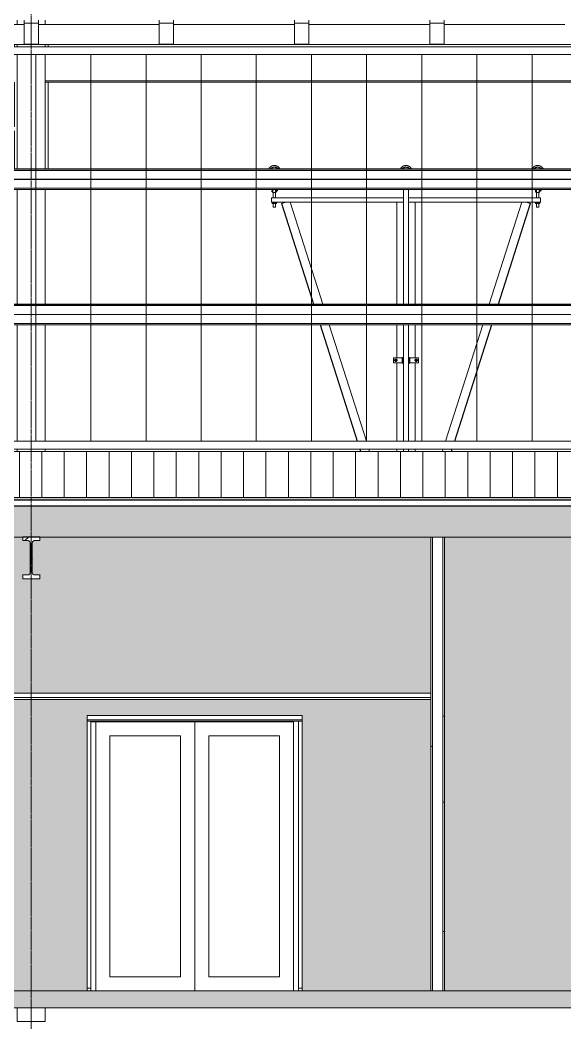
# Model space of a CAD drawing. Header units: inches. Extents: x -23565 to -43, y -324 to 853.
# Drawn here: x -2443.9 to -2249.5, y -11.5 to 346.4 of the extents above; entities that cross this region are included whole.
import ezdxf

# ---------------------------------------------------------------- set-up
doc = ezdxf.new("R2010")
doc.units = ezdxf.units.IN
doc.header["$MEASUREMENT"] = 0
doc.linetypes.add('Grid Line 1_2_', pattern=[0.875, 0.5, -0.125, 0.125, -0.125])
for name, color, linetype, lineweight in [('A-CLNG', 13, 'Continuous', 13), ('A-CLNG-PATT', 13, 'Continuous', 25), ('A-DOOR', 31, 'Continuous', 13), ('A-FLOR', 192, 'Continuous', 13), ('A-FLOR-LEVL', 51, 'Continuous', 9), ('A-FLOR-PATT', 8, 'Continuous', 25), ('A-GLAZ-CWMG', 51, 'Continuous', 13), ('A-ROOF', 132, 'Continuous', 13), ('A-ROOF-PATT', 132, 'Continuous', 13), ('A-WALL', 113, 'Continuous', 13), ('A-WALL-PATT', 111, 'Continuous', 25), ('I-WALL', 2, 'Continuous', 13), ('Q-SPCQ', 91, 'Continuous', 13), ('S-BEAM', 12, 'Continuous', 13), ('S-GRID', 1, 'Continuous', 9)]:
    doc.layers.add(name, color=color, linetype=linetype, lineweight=lineweight)
pattern_1 = [(0, (-5044.515, 67.247), (61.44, 15.36), [2.534, -43.546, 2.534, -43.546, -245.76]), (0, (-5044.515, 67.247), (61.44, 15.36), [-92.16, 2.534, -89.626, 2.534, -43.546, -107.52]), (0, (-5044.515, 67.247), (61.44, 15.36), [-230.4, 2.534, -28.186, 2.534, -74.266]), (120, (-5021.475, 74.927), (-44.02215, 45.5286), [2.534, -43.546, 2.534, -43.546, -245.76]), (120, (-5021.475, 74.927), (-44.02215, 45.5286), [-92.16, 2.534, -89.626, 2.534, -43.546, -107.52]), (120, (-5021.475, 74.927), (-44.02215, 45.5286), [-230.4, 2.534, -28.186, 2.534, -74.266]), (240, (-5013.795, 105.647), (-17.41785, -60.8886), [2.534, -43.546, 2.534, -43.546, -245.76]), (240, (-5013.795, 105.647), (-17.41785, -60.8886), [-92.16, 2.534, -89.626, 2.534, -43.546, -107.52]), (240, (-5013.795, 105.647), (-17.41785, -60.8886), [-230.4, 2.534, -28.186, 2.534, -74.266])]

# ---------------------------------------------------------------- blocks, each defined once
blk = doc.blocks.new('Struct_Xcel_Sports Complex_rvt-5-Building Section - East_West looking South _ Fieldhouse')
at = {"layer": 'A-FLOR-PATT', "lineweight": 9}
h = blk.add_hatch(dxfattribs=at)
h.set_pattern_fill('FP_75', color=256, style=0, pattern_type=2)
h.set_pattern_definition([(50, (-5044.515, 67.247), (55.0854, -4.81984), [5.76, -63.36]), (355, (-5044.515, 67.247), (-10.65569, 57.76853), [4.608, -50.688]), (100.451, (-5039.925, 66.846), (44.42947, 52.94866), [4.895, -53.848]), (46.184, (-5044.515, 82.61), (81.96444, -12.71212), [8.64, -95.04]), (96.636, (-5037.685, 81.55), (71.7815, 74.81238), [7.343, -80.772]), (351.184, (-5044.515, 82.61), (71.78195, 74.81243), [6.912, -76.032]), (21, (-5036.835, 78.767), (45.84207, -30.92146), [5.76, -63.36]), (326, (-5036.835, 78.767), (18.68706, 55.69148), [4.608, -50.688]), (71.451, (-5033.015, 76.19), (64.52891, 24.77011), [4.895, -53.848]), (37.5, (-5044.515, 67.247), (0.933895, 25.566816), [2.534, -47.539, 2.534, -48.922, -50.88]), (37.5, (-5044.515, 67.247), (0.933895, 25.566816), [-101.53, 2.534, -48.346]), (7.5, (-5044.515, 67.247), (20.20404, 30.291303), [2.534, -26.803, 2.534, -46.387, -19.392]), (7.5, (-5044.515, 67.247), (20.20404, 30.291303), [-78.259, 2.534, -16.858]), (327.5, (-5061.64, 67.247), (40.997785, -1.732403), [2.534, -16.666, 2.534, -57.37, -79.488]), (327.5, (-5061.64, 67.247), (40.997785, -1.732403), [-79.104, 2.534, -76.954]), (317.5, (-5069.32, 67.247), (44.788883, 7.68784), [2.534, -22.426, 2.534, -37.248, -56.448]), (317.5, (-5069.32, 67.247), (44.788883, 7.68784), [-64.742, 2.534, -53.914])])
h.paths.add_polyline_path([(22066.14, -6), (25307.2, -6), (25307.2, 0), (22066.14, 0), (22066.14, -1.6)], flags=0)
h.paths.add_polyline_path([(26272.89, -6), (26272.89, 0), (25737.89, 0), (25737.89, -6), (26225.74, -6)], flags=0)
at = {"layer": 'A-FLOR', "color": 7}
for p, q in [((25307.2, 0), (22066.14, 0)), ((22066.14, -6), (25307.2, -6))]:
    blk.add_line(p, q, dxfattribs=at)
blk = doc.blocks.new('W-Wide Flange - 1_-3_ deep-V136-Building Section - East_West looking South _ Fieldhouse')
at = {"layer": 'S-BEAM', "lineweight": 9}
h = blk.add_hatch(dxfattribs=at)
h.set_pattern_fill('FP_62', color=8, style=0, pattern_type=2)
h.set_pattern_definition([(45, (-5044.515, 67.247), (-19.00703, 19.00703), []), (45, (-5044.515, 96.047), (-19.00703, 19.00703), [])])
h.paths.add_polyline_path([(24819.89, 147.02), (24825.89, 147.02), (24825.89, 148.39), (24823.96, 148.41), (24823.6, 148.58), (24823.35, 148.89), (24823.27, 149.28), (24823.29, 159.98), (24823.46, 160.34), (24823.77, 160.59), (24824.16, 160.68), (24825.89, 160.68), (24825.89, 162.04), (24819.89, 162.04), (24819.89, 160.68), (24821.82, 160.65), (24822.18, 160.48), (24822.43, 160.17), (24822.52, 159.79), (24822.49, 149.08), (24822.32, 148.72), (24822.01, 148.47), (24821.63, 148.39), (24819.89, 148.39)], flags=0)
at = {"layer": 'S-BEAM', "color": 7}
for p, q in [((24825.89, 162.04), (24819.89, 162.04)), ((24819.89, 162.04), (24819.89, 160.68)), ((24825.89, 160.68), (24825.89, 162.04)), ((24819.89, 160.68), (24821.63, 160.68)), ((24822.52, 159.79), (24822.52, 149.28)), ((24823.27, 149.28), (24823.27, 159.79)), ((24824.16, 160.68), (24825.89, 160.68)), ((24821.63, 148.39), (24819.89, 148.39)), ((24819.89, 148.39), (24819.89, 147.02)), ((24819.89, 147.02), (24825.89, 147.02)), ((24825.89, 148.39), (24824.16, 148.39)), ((24825.89, 147.02), (24825.89, 148.39))]:
    blk.add_line(p, q, dxfattribs=at)
at = {"layer": 'S-BEAM', "color": 8, "lineweight": 9}
for p, q in [((24819.89, 148.55), (24819.89, 148.39)), ((24825.89, 148.39), (24825.89, 148.55))]:
    blk.add_line(p, q, dxfattribs=at)
at = {"layer": 'S-BEAM', "color": 7, "flags": 128}
for points in [[(24821.63, 160.68), (24821.82, 160.65), (24822.01, 160.59), (24822.18, 160.48), (24822.32, 160.34), (24822.43, 160.17), (24822.49, 159.98), (24822.52, 159.79)], [(24823.27, 159.79), (24823.29, 159.98), (24823.35, 160.17), (24823.46, 160.34), (24823.6, 160.48), (24823.77, 160.59), (24823.96, 160.65), (24824.16, 160.68)], [(24822.52, 149.28), (24822.49, 149.08), (24822.43, 148.89), (24822.32, 148.72), (24822.18, 148.58), (24822.01, 148.47), (24821.82, 148.41), (24821.63, 148.39)], [(24824.16, 148.39), (24823.96, 148.41), (24823.77, 148.47), (24823.6, 148.58), (24823.46, 148.72), (24823.35, 148.89), (24823.29, 149.08), (24823.27, 149.28)]]:
    blk.add_lwpolyline(points, dxfattribs=at)
blk = doc.blocks.new('Basketball_Backstop-Performance_Sports_Systems-3103-Ceiling_Hung - 27_-0_ to 27_-11 7_8_-706978-Building Section - East_West looking South _ Fieldhouse')
at = {"layer": 'Q-SPCQ', "color": 10, "lineweight": 9}
for p, q in [((24908.61, 281.37), (24908.61, 282.95)), ((24955.68, 282.95), (24908.61, 282.95)), ((24908.67, 285.69), (24908.67, 285.91)), ((24908.67, 285.91), (24908.67, 285.69)), ((24908.67, 285.69), (24908.67, 285.69)), ((24908.67, 285.25), (24908.8, 285.25)), ((24908.8, 285.69), (24908.8, 285.94)), ((24908.8, 285.16), (24908.8, 285.69)), ((24908.8, 284.94), (24909.05, 284.94)), ((24909.05, 285.94), (24909.05, 285.69)), ((24909.14, 285.94), (24909.05, 285.94)), ((24909.05, 285.69), (24909.05, 285.16)), ((24909.05, 285.44), (24909.14, 285.44)), ((24909.14, 285.66), (24909.14, 285.89)), ((24909.14, 284.87), (24909.14, 285.66)), ((24909.14, 284.75), (24909.17, 284.75)), ((24909.17, 284.75), (24909.17, 282.95)), ((24910.04, 282.95), (24910.04, 284.75)), ((24910.04, 284.75), (24910.08, 284.75)), ((24910.17, 285.94), (24910.08, 285.94)), ((24910.08, 285.89), (24910.08, 285.66)), ((24910.08, 285.66), (24910.08, 284.87)), ((24910.08, 285.44), (24910.17, 285.44)), ((24910.17, 285.69), (24910.17, 285.94)), ((24910.17, 285.16), (24910.17, 285.69)), ((24910.17, 284.94), (24910.42, 284.94)), ((24910.42, 285.94), (24910.42, 285.69)), ((24910.8, 285.94), (24910.42, 285.94)), ((24910.42, 285.69), (24910.42, 285.16)), ((24910.42, 285.44), (24910.8, 285.44)), ((24910.8, 285.93), (24910.8, 285.69)), ((24910.8, 285.69), (24910.8, 285.45)), ((24955.67, 285.94), (24955.67, 245.04)), ((24957.55, 245.04), (24957.55, 285.94)), ((25004.61, 282.95), (24957.55, 282.95)), ((25002.67, 285.69), (25002.67, 285.91)), ((25002.67, 285.91), (25002.67, 285.69)), ((25002.67, 285.69), (25002.67, 285.69)), ((25002.67, 285.25), (25002.8, 285.25)), ((25002.8, 285.69), (25002.8, 285.94)), ((25002.8, 285.16), (25002.8, 285.69)), ((25002.8, 284.94), (25003.05, 284.94)), ((25003.05, 285.94), (25003.05, 285.69)), ((25003.14, 285.94), (25003.05, 285.94)), ((25003.05, 285.69), (25003.05, 285.16)), ((25003.05, 285.44), (25003.14, 285.44)), ((25003.14, 285.66), (25003.14, 285.89)), ((25003.14, 284.87), (25003.14, 285.66)), ((25003.14, 284.75), (25003.17, 284.75)), ((25003.17, 284.75), (25003.17, 282.95)), ((25004.04, 282.95), (25004.04, 284.75)), ((25004.04, 284.75), (25004.08, 284.75)), ((25004.17, 285.94), (25004.08, 285.94)), ((25004.08, 285.89), (25004.08, 285.66)), ((25004.08, 285.66), (25004.08, 284.87)), ((25004.08, 285.44), (25004.17, 285.44)), ((25004.17, 285.69), (25004.17, 285.94)), ((25004.17, 285.16), (25004.17, 285.69)), ((25004.17, 284.94), (25004.42, 284.94)), ((25004.42, 285.94), (25004.42, 285.69)), ((25004.8, 285.94), (25004.42, 285.94)), ((25004.42, 285.69), (25004.42, 285.16)), ((25004.42, 285.44), (25004.8, 285.44)), ((25004.61, 282.95), (25004.61, 281.37)), ((25004.8, 285.93), (25004.8, 285.69)), ((25004.8, 285.69), (25004.8, 285.45)), ((24955.68, 281.37), (24908.61, 281.37)), ((24908.86, 281.37), (24908.86, 280.94)), ((24909.61, 280.94), (24908.86, 280.94)), ((24909.17, 281.37), (24909.17, 279.69)), ((24910.04, 279.69), (24909.17, 279.69)), ((24909.61, 281.37), (24909.61, 280.94)), ((24910.36, 280.94), (24909.61, 280.94)), ((24910.04, 279.69), (24910.04, 281.37)), ((24910.36, 281.37), (24910.36, 280.94)), ((24913.59, 281.37), (24912.17, 280.92)), ((24912.17, 280.92), (24912.3, 280.92)), ((24912.17, 280.92), (24923.61, 245.04)), ((24912.3, 280.92), (24913.73, 281.37)), ((24923.74, 245.04), (24912.3, 280.92)), ((24915.29, 281.37), (24926.88, 245.04)), ((24953.29, 281.37), (24953.29, 245.04)), ((25004.61, 281.37), (24957.55, 281.37)), ((24959.92, 245.04), (24959.92, 281.37)), ((24986.33, 245.04), (24997.92, 281.37)), ((25000.91, 280.92), (24989.47, 245.04)), ((25001.04, 280.92), (24989.6, 245.04)), ((24999.49, 281.37), (25000.91, 280.92)), ((25001.04, 280.92), (24999.62, 281.37)), ((25000.91, 280.92), (25001.04, 280.92)), ((25002.86, 281.37), (25002.86, 280.94)), ((25003.61, 280.94), (25002.86, 280.94)), ((25003.17, 281.37), (25003.17, 279.69)), ((25004.04, 279.69), (25003.17, 279.69)), ((25003.61, 281.37), (25003.61, 280.94)), ((25004.36, 280.94), (25003.61, 280.94)), ((25004.04, 279.69), (25004.04, 281.37)), ((25004.36, 281.37), (25004.36, 280.94)), ((24925.95, 237.69), (24939.22, 196.09)), ((24939.35, 196.09), (24926.09, 237.69)), ((24929.23, 237.69), (24942.49, 196.09)), ((24953.29, 237.69), (24953.29, 225.92)), ((24955.67, 237.69), (24955.67, 196.09)), ((24957.55, 196.09), (24957.55, 237.65)), ((24959.92, 225.86), (24959.92, 237.65)), ((24970.72, 196.09), (24983.99, 237.69)), ((24987.12, 237.69), (24973.86, 196.09)), ((24987.26, 237.69), (24973.99, 196.09)), ((24955.23, 225.87), (24952.11, 225.87)), ((24952.11, 225.56), (24952.11, 225.87)), ((24952.11, 224.44), (24952.11, 225.56)), ((24955.61, 226), (24955.23, 226)), ((24955.23, 225.95), (24955.23, 224)), ((24955.61, 224), (24955.61, 225.96)), ((24955.67, 225.96), (24955.67, 196.09)), ((24957.98, 226), (24957.61, 226)), ((24957.61, 225.99), (24957.61, 224)), ((24957.98, 224), (24957.98, 225.99)), ((24961.11, 225.87), (24957.98, 225.87)), ((24961.11, 225.87), (24961.11, 225.56)), ((24961.11, 225.56), (24961.11, 224.44)), ((24952.11, 224.12), (24952.11, 224.44)), ((24952.11, 224.12), (24955.23, 224.12)), ((24952.73, 225.44), (24952.48, 225)), ((24952.48, 225), (24952.73, 224.56)), ((24953.23, 225.44), (24952.73, 225.44)), ((24952.73, 224.56), (24953.23, 224.56)), ((24952.76, 225.28), (24952.94, 225.28)), ((24952.94, 224.72), (24952.76, 224.72)), ((24953.02, 225.28), (24953.2, 225.28)), ((24953.2, 224.72), (24953.02, 224.72)), ((24953.49, 225), (24953.23, 225.44)), ((24953.23, 224.56), (24953.49, 225)), ((24953.29, 225.08), (24953.29, 224.92)), ((24953.29, 224.14), (24953.29, 196.09)), ((24955.23, 224), (24955.61, 224)), ((24957.61, 224), (24957.98, 224)), ((24957.98, 224.12), (24961.11, 224.12)), ((24959.98, 225.44), (24959.73, 225)), ((24959.73, 225), (24959.98, 224.56)), ((24959.92, 224.92), (24959.92, 225.08)), ((24959.92, 196.09), (24959.92, 224.14)), ((24960.48, 225.44), (24959.98, 225.44)), ((24959.98, 224.56), (24960.48, 224.56)), ((24960.01, 225.28), (24960.19, 225.28)), ((24960.19, 224.72), (24960.01, 224.72)), ((24960.27, 225.28), (24960.45, 225.28)), ((24960.45, 224.72), (24960.27, 224.72)), ((24960.74, 225), (24960.48, 225.44)), ((24960.48, 224.56), (24960.74, 225)), ((24961.11, 224.44), (24961.11, 224.12))]:
    blk.add_line(p, q, dxfattribs=at)
at = {"layer": 'Q-SPCQ', "color": 8, "lineweight": 9}
for p, q in [((24940.1, 193.34), (24940.37, 192.49)), ((24940.5, 192.49), (24940.23, 193.34)), ((24943.37, 193.34), (24943.64, 192.49)), ((24953.29, 193.34), (24953.29, 192.49)), ((24955.67, 193.34), (24955.67, 192.49)), ((24955.67, 193.34), (24955.67, 192.49)), ((24957.55, 192.49), (24957.55, 193.34)), ((24959.92, 192.49), (24959.92, 193.34)), ((24969.57, 192.49), (24969.84, 193.34)), ((24972.98, 193.34), (24972.71, 192.49)), ((24973.12, 193.34), (24972.85, 192.49))]:
    blk.add_line(p, q, dxfattribs=at)
at = {"layer": 'Q-SPCQ', "color": 10, "lineweight": 9, "flags": 128}
for points in [[(24911.61, 293.29), (24911.56, 293.37), (24911.52, 293.45), (24911.47, 293.52), (24911.42, 293.59), (24911.36, 293.66), (24911.3, 293.73), (24911.24, 293.8), (24911.18, 293.86), (24911.11, 293.93), (24911.05, 293.98), (24910.97, 294.04), (24910.9, 294.09), (24910.83, 294.14), (24910.75, 294.19), (24910.67, 294.23), (24910.59, 294.28), (24910.51, 294.31), (24910.43, 294.35), (24910.34, 294.38), (24910.26, 294.41), (24910.17, 294.43), (24910.08, 294.45), (24909.99, 294.47), (24909.91, 294.48), (24909.82, 294.49), (24909.73, 294.5), (24909.64, 294.5), (24909.55, 294.5), (24909.46, 294.49), (24909.37, 294.49), (24909.28, 294.48), (24909.19, 294.46), (24909.1, 294.44), (24909.01, 294.42), (24908.93, 294.39), (24908.84, 294.36), (24908.76, 294.33), (24908.68, 294.3), (24908.59, 294.26), (24908.51, 294.21), (24908.44, 294.17), (24908.36, 294.12), (24908.29, 294.07), (24908.22, 294.01), (24908.15, 293.96), (24908.08, 293.9), (24908.01, 293.83), (24907.95, 293.77), (24907.89, 293.7), (24907.84, 293.63), (24907.78, 293.56), (24907.73, 293.49), (24907.68, 293.41), (24907.64, 293.33)], [(24958.61, 293.29), (24958.56, 293.37), (24958.52, 293.45), (24958.47, 293.52), (24958.42, 293.59), (24958.36, 293.66), (24958.3, 293.73), (24958.24, 293.8), (24958.18, 293.86), (24958.11, 293.93), (24958.05, 293.98), (24957.97, 294.04), (24957.9, 294.09), (24957.83, 294.14), (24957.75, 294.19), (24957.67, 294.23), (24957.59, 294.28), (24957.51, 294.31), (24957.43, 294.35), (24957.34, 294.38), (24957.26, 294.41), (24957.17, 294.43), (24957.08, 294.45), (24956.99, 294.47), (24956.91, 294.48), (24956.82, 294.49), (24956.73, 294.5), (24956.64, 294.5), (24956.55, 294.5), (24956.46, 294.49), (24956.37, 294.49), (24956.28, 294.48), (24956.19, 294.46), (24956.1, 294.44), (24956.01, 294.42), (24955.93, 294.39), (24955.84, 294.36), (24955.76, 294.33), (24955.68, 294.3), (24955.59, 294.26), (24955.51, 294.21), (24955.44, 294.17), (24955.36, 294.12), (24955.29, 294.07), (24955.22, 294.01), (24955.15, 293.96), (24955.08, 293.9), (24955.01, 293.83), (24954.95, 293.77), (24954.89, 293.7), (24954.84, 293.63), (24954.78, 293.56), (24954.73, 293.49), (24954.68, 293.41), (24954.64, 293.33)], [(25005.61, 293.29), (25005.56, 293.37), (25005.52, 293.45), (25005.47, 293.52), (25005.42, 293.59), (25005.36, 293.66), (25005.3, 293.73), (25005.24, 293.8), (25005.18, 293.86), (25005.11, 293.93), (25005.05, 293.98), (25004.97, 294.04), (25004.9, 294.09), (25004.83, 294.14), (25004.75, 294.19), (25004.67, 294.23), (25004.59, 294.28), (25004.51, 294.31), (25004.43, 294.35), (25004.34, 294.38), (25004.26, 294.41), (25004.17, 294.43), (25004.08, 294.45), (25003.99, 294.47), (25003.91, 294.48), (25003.82, 294.49), (25003.73, 294.5), (25003.64, 294.5), (25003.55, 294.5), (25003.46, 294.49), (25003.37, 294.49), (25003.28, 294.48), (25003.19, 294.46), (25003.1, 294.44), (25003.01, 294.42), (25002.93, 294.39), (25002.84, 294.36), (25002.76, 294.33), (25002.68, 294.3), (25002.59, 294.26), (25002.51, 294.21), (25002.44, 294.17), (25002.36, 294.12), (25002.29, 294.07), (25002.22, 294.01), (25002.15, 293.96), (25002.08, 293.9), (25002.01, 293.83), (25001.95, 293.77), (25001.89, 293.7), (25001.84, 293.63), (25001.78, 293.56), (25001.73, 293.49), (25001.68, 293.41), (25001.64, 293.33)], [(24952.73, 225), (24952.73, 225.01), (24952.73, 225.02), (24952.73, 225.03), (24952.73, 225.04), (24952.74, 225.05), (24952.74, 225.06), (24952.74, 225.07), (24952.74, 225.08), (24952.75, 225.09)], [(24952.75, 224.91), (24952.75, 224.92), (24952.74, 224.93), (24952.74, 224.94), (24952.74, 224.95), (24952.74, 224.96), (24952.73, 224.97), (24952.73, 224.98), (24952.73, 224.99), (24952.73, 225), (24952.73, 225)], [(24952.83, 224.8), (24952.82, 224.81), (24952.82, 224.81), (24952.81, 224.82), (24952.8, 224.83), (24952.8, 224.83), (24952.79, 224.84), (24952.78, 224.85), (24952.78, 224.86), (24952.77, 224.86), (24952.77, 224.87)], [(24952.86, 225.22), (24952.87, 225.23), (24952.88, 225.23), (24952.89, 225.23), (24952.9, 225.24), (24952.91, 225.24), (24952.92, 225.24), (24952.93, 225.24), (24952.94, 225.25), (24952.95, 225.25), (24952.96, 225.25), (24952.97, 225.25), (24952.98, 225.25), (24952.98, 225.25)], [(24952.98, 224.75), (24952.97, 224.75), (24952.96, 224.75), (24952.95, 224.75), (24952.94, 224.75), (24952.93, 224.75), (24952.92, 224.76), (24952.91, 224.76), (24952.9, 224.76), (24952.89, 224.77), (24952.88, 224.77), (24952.88, 224.77), (24952.87, 224.78), (24952.86, 224.78)], [(24952.98, 225.25), (24952.98, 225.25), (24952.99, 225.25), (24953.01, 225.25)], [(24953, 224.75), (24952.99, 224.75), (24952.98, 224.75), (24952.98, 224.75)], [(24953.19, 224.75), (24953.15, 224.75), (24953.1, 224.75), (24953.07, 224.75), (24953.04, 224.75), (24953.02, 224.75)], [(24953.03, 225.25), (24953.05, 225.25), (24953.09, 225.25), (24953.12, 225.25), (24953.17, 225.25), (24953.21, 225.25)], [(24960.13, 224.75), (24960.09, 224.75), (24960.05, 224.75), (24960.01, 224.75)], [(24960.02, 225.25), (24960.07, 225.25), (24960.11, 225.25), (24960.14, 225.25), (24960.17, 225.25), (24960.2, 225.25)], [(24960.21, 225.25), (24960.22, 225.25), (24960.23, 225.25), (24960.23, 225.25)], [(24960.23, 224.75), (24960.23, 224.75), (24960.22, 224.75)], [(24960.23, 225.25), (24960.24, 225.25), (24960.25, 225.25), (24960.26, 225.25), (24960.27, 225.25), (24960.28, 225.25), (24960.29, 225.24)], [(24960.27, 224.75), (24960.26, 224.75), (24960.25, 224.75), (24960.24, 224.75), (24960.23, 224.75), (24960.23, 224.75)], [(24960.38, 224.8), (24960.37, 224.8), (24960.37, 224.79), (24960.36, 224.78), (24960.35, 224.78), (24960.34, 224.77), (24960.33, 224.77), (24960.32, 224.77)], [(24960.34, 225.23), (24960.35, 225.22), (24960.36, 225.22), (24960.36, 225.21), (24960.37, 225.21), (24960.38, 225.2), (24960.39, 225.19), (24960.4, 225.19), (24960.4, 225.18), (24960.41, 225.17), (24960.42, 225.17), (24960.42, 225.16), (24960.43, 225.15), (24960.44, 225.14), (24960.44, 225.14), (24960.45, 225.13)], [(24960.46, 225.09), (24960.47, 225.08), (24960.47, 225.07), (24960.47, 225.06), (24960.48, 225.05)]]:
    blk.add_lwpolyline(points, dxfattribs=at)
at = {"layer": 'Q-SPCQ', "color": 10, "lineweight": 9}
for centre, radius, start, end in [((24909.61, 292.25), 1.75, 37.0188, 142.9812), ((24909.61, 292.25), 1.63, 40.3443, 139.6557), ((24956.61, 292.25), 1.75, 37.0188, 142.9812), ((24956.61, 292.25), 1.62, 40.3443, 139.6557), ((25003.61, 292.25), 1.75, 37.0188, 142.9812), ((25003.61, 292.25), 1.62, 40.3443, 139.6557), ((24952.76, 225), 0.281, 135, 165), ((24952.76, 225), 0.281, 195, 225), ((24952.98, 225), 0.25, 0, 180), ((24952.98, 225), 0.25, 150, 225), ((24952.98, 225), 0.25, 180, 0), ((24952.98, 225), 0.25, 90, 120), ((24952.98, 225), 0.25, 240, 270), ((24952.98, 225), 0.25, 45, 90), ((24952.98, 225), 0.25, 270, 300), ((24952.98, 225), 0.25, 330, 30), ((24953.2, 225), 0.281, 15, 45), ((24953.2, 225), 0.281, 315, 345), ((24960.01, 225), 0.281, 135, 165), ((24960.01, 225), 0.281, 195, 225), ((24960.23, 225), 0.25, 0, 180), ((24960.23, 225), 0.25, 180, 0), ((24960.23, 225), 0.25, 90, 105), ((24960.23, 225), 0.25, 75, 90), ((24960.23, 225), 0.25, 15, 60), ((24960.45, 225), 0.281, 15, 45), ((24960.45, 225), 0.281, 315, 345)]:
    blk.add_arc(centre, radius, start, end, dxfattribs=at)
for points in [[(24910.04, 284.75), (24910.04, 284.75), (24910.04, 284.75), (24910.03, 284.76), (24910.02, 284.76), (24910, 284.77), (24909.99, 284.78), (24909.97, 284.78), (24909.95, 284.79), (24909.94, 284.79), (24909.93, 284.8), (24909.91, 284.81), (24909.89, 284.81), (24909.86, 284.82), (24909.84, 284.83), (24909.83, 284.83), (24909.81, 284.84), (24909.79, 284.84), (24909.76, 284.85), (24909.72, 284.85), (24909.68, 284.86), (24909.65, 284.86), (24909.61, 284.86), (24909.57, 284.86), (24909.53, 284.86), (24909.49, 284.85), (24909.46, 284.85), (24909.43, 284.84), (24909.4, 284.84), (24909.39, 284.83), (24909.37, 284.83), (24909.35, 284.82), (24909.32, 284.81), (24909.3, 284.81), (24909.28, 284.8), (24909.27, 284.79), (24909.26, 284.79), (24909.25, 284.78), (24909.23, 284.78), (24909.21, 284.77), (24909.2, 284.76), (24909.18, 284.76), (24909.17, 284.75), (24909.17, 284.75), (24909.17, 284.75)], [(25004.04, 284.75), (25004.04, 284.75), (25004.04, 284.75), (25004.03, 284.76), (25004.02, 284.76), (25004, 284.77), (25003.99, 284.78), (25003.97, 284.78), (25003.95, 284.79), (25003.94, 284.79), (25003.93, 284.8), (25003.91, 284.81), (25003.89, 284.81), (25003.86, 284.82), (25003.84, 284.83), (25003.83, 284.83), (25003.81, 284.84), (25003.79, 284.84), (25003.76, 284.85), (25003.72, 284.85), (25003.68, 284.86), (25003.65, 284.86), (25003.61, 284.86), (25003.57, 284.86), (25003.53, 284.86), (25003.49, 284.85), (25003.46, 284.85), (25003.43, 284.84), (25003.4, 284.84), (25003.39, 284.83), (25003.37, 284.83), (25003.35, 284.82), (25003.32, 284.81), (25003.3, 284.81), (25003.28, 284.8), (25003.27, 284.79), (25003.26, 284.79), (25003.25, 284.78), (25003.23, 284.78), (25003.21, 284.77), (25003.2, 284.76), (25003.18, 284.76), (25003.17, 284.75), (25003.17, 284.75), (25003.17, 284.75)]]:
    blk.add_open_spline(points, degree=3, knots=[0, 0, 0, 0, 0.055556, 0.083333, 0.111111, 0.138889, 0.166667, 0.194444, 0.208333, 0.222222, 0.236111, 0.25, 0.277778, 0.305556, 0.319444, 0.333333, 0.347222, 0.361111, 0.388889, 0.416667, 0.444444, 0.472222, 0.5, 0.527778, 0.555556, 0.583333, 0.611111, 0.638889, 0.652778, 0.666667, 0.680556, 0.694444, 0.722222, 0.75, 0.763889, 0.777778, 0.791667, 0.805556, 0.833333, 0.861111, 0.888889, 0.916667, 0.944444, 1, 1, 1, 1], dxfattribs=at)
blk = doc.blocks.new('Rectangular Mullion - Profile_Polycarbonate_Upper and left-1767982-Building Section - East_West looking South _ Fieldhouse')
at = {"layer": 'A-GLAZ-CWMG', "color": 8, "lineweight": 9}
for p, q in [((26278.39, 336.84), (22784.14, 336.84)), ((26278.39, 334.09), (22784.14, 334.09))]:
    blk.add_line(p, q, dxfattribs=at)
blk = doc.blocks.new('Rectangular Mullion - Profile_Polycarbonate_Lower-1767983-Building Section - East_West looking South _ Fieldhouse')
at = {"layer": 'A-GLAZ-CWMG', "color": 8, "lineweight": 9}
for p, q in [((22784.14, 196.09), (26269.89, 196.09)), ((22784.14, 193.34), (26269.89, 193.34))]:
    blk.add_line(p, q, dxfattribs=at)
blk = doc.blocks.new('Girt_C - 10_D-1260059-Building Section - East_West looking South _ Fieldhouse')
at = {"layer": 'S-BEAM', "color": 8, "lineweight": 9}
for p, q in [((24842.89, 96.68), (24919.52, 96.68)), ((24919.52, 96.2), (24842.89, 96.2))]:
    blk.add_line(p, q, dxfattribs=at)
blk = doc.blocks.new('W-Wide Flange - W12X22-1533120-Building Section - East_West looking South _ Fieldhouse')
at = {"layer": 'S-BEAM', "color": 10, "lineweight": 9}
for p, q in [((24827.89, 324.71), (25107.39, 324.71)), ((24827.89, 324.29), (25107.39, 324.29))]:
    blk.add_line(p, q, dxfattribs=at)
blk = doc.blocks.new('columns and girder2 - one-V147-Building Section - East_West looking South _ Fieldhouse')
at = {"layer": 'S-BEAM', "color": 8, "lineweight": 9}
for p, q in [((24817.89, 344.87), (24817.89, 346.39)), ((24827.89, 346.39), (24827.89, 344.87)), ((24816.89, 336.84), (24816.89, 337.62)), ((24817.89, 336.84), (24817.89, 337.62)), ((24827.89, 337.62), (24827.89, 336.84)), ((24828.89, 337.62), (24828.89, 336.84)), ((24817.89, 192.49), (24817.89, 193.34)), ((24827.89, 192.49), (24827.89, 193.34)), ((24817.89, -10.9), (24817.89, -6)), ((24827.89, -10.9), (24827.89, -6)), ((24817.89, -10.9), (24827.89, -10.9))]:
    blk.add_line(p, q, dxfattribs=at)
at = {"layer": 'S-BEAM', "color": 10, "lineweight": 9}
for p, q in [((24817.89, 293.29), (24817.89, 334.09)), ((24827.89, 293.29), (24827.89, 334.09)), ((24816.89, 308.31), (24816.89, 324.29)), ((24828.89, 324.29), (24828.89, 293.29)), ((24816.89, 293.29), (24816.89, 306.88)), ((24817.89, 245.04), (24817.89, 285.94)), ((24827.89, 245.04), (24827.89, 285.94)), ((24817.89, 196.09), (24817.89, 237.69)), ((24827.89, 196.09), (24827.89, 237.69))]:
    blk.add_line(p, q, dxfattribs=at)
blk = doc.blocks.new('Girt_Z - 10_D-1732176-Building Section - East_West looking South _ Fieldhouse')
at = {"layer": 'S-BEAM', "color": 10, "lineweight": 9}
for p, q in [((26269.89, 245.04), (22791.39, 245.04)), ((26269.89, 244.96), (22791.39, 244.96)), ((26269.89, 244.51), (22791.39, 244.51)), ((26269.89, 241.37), (22791.39, 241.37)), ((26269.89, 241.3), (22791.39, 241.3)), ((22791.39, 238.17), (26269.89, 238.17)), ((26269.89, 237.69), (22791.39, 237.69))]:
    blk.add_line(p, q, dxfattribs=at)
blk = doc.blocks.new('Girt_Z - 10_D-1241717-Building Section - East_West looking South _ Fieldhouse')
at = {"layer": 'S-BEAM', "color": 10, "lineweight": 9}
for p, q in [((26273.39, 293.29), (22791.39, 293.29)), ((26273.39, 293.21), (22791.39, 293.21)), ((26273.39, 292.76), (22791.39, 292.76)), ((26273.39, 289.62), (22791.39, 289.62)), ((26273.39, 289.55), (22791.39, 289.55)), ((22791.39, 286.42), (26273.39, 286.42)), ((26273.39, 285.94), (22791.39, 285.94))]:
    blk.add_line(p, q, dxfattribs=at)
blk = doc.blocks.new('Dimension Lumber - 5_5 x 7_5 Glulam-1730092-Building Section - East_West looking South _ Fieldhouse')
at = {"layer": 'S-BEAM', "color": 8, "lineweight": 9}
for p, q in [((26267.83, 346.4), (26267.83, 345.28)), ((26272.95, 345.28), (26272.95, 346.4))]:
    blk.add_line(p, q, dxfattribs=at)
at = {"layer": 'S-BEAM', "color": 7}
for p, q in [((26272.95, 345.28), (26267.83, 345.28)), ((26267.83, 345.28), (26267.83, 337.78)), ((26272.95, 337.78), (26272.95, 345.28)), ((26267.83, 337.78), (26272.95, 337.78))]:
    blk.add_line(p, q, dxfattribs=at)
blk = doc.blocks.new('Door_Single_Storefront - one-1371410-Building Section - East_West looking South _ Fieldhouse')
at = {"layer": 'A-DOOR', "color": 8, "lineweight": 9}
for p, q in [((24881.2, 96), (24845.89, 96)), ((24881.2, 96), (24881.2, 0)), ((24850.89, 91), (24850.89, 5)), ((24850.89, 91), (24876.2, 91)), ((24876.2, 5), (24876.2, 91)), ((24850.89, 5), (24876.2, 5))]:
    blk.add_line(p, q, dxfattribs=at)
blk = doc.blocks.new('Rectangular Mullion - Interior 1_75_ x 4_5_-1318268-Building Section - East_West looking South _ Fieldhouse')
at = {"layer": 'A-GLAZ-CWMG', "color": 8, "lineweight": 9}
for p, q in [((24916.52, 96.2), (24916.52, 0)), ((24918.27, 0), (24918.27, 96.2))]:
    blk.add_line(p, q, dxfattribs=at)
blk = doc.blocks.new('Rectangular Mullion - Interior 1_75_ x 4_5_-1318283-Building Section - East_West looking South _ Fieldhouse')
at = {"layer": 'A-GLAZ-CWMG', "color": 8, "lineweight": 9}
for p, q in [((24844.14, 96), (24845.89, 96)), ((24844.14, 96), (24844.14, 0)), ((24845.89, 0), (24845.89, 96))]:
    blk.add_line(p, q, dxfattribs=at)
blk = doc.blocks.new('Door_Single_Storefront - one-1371411-Building Section - East_West looking South _ Fieldhouse')
at = {"layer": 'A-DOOR', "color": 8, "lineweight": 9}
for p, q in [((24916.52, 96), (24881.2, 96)), ((24881.2, 0), (24881.2, 96)), ((24886.2, 91), (24886.2, 5)), ((24886.2, 91), (24911.52, 91)), ((24911.52, 5), (24911.52, 91)), ((24886.2, 5), (24911.52, 5))]:
    blk.add_line(p, q, dxfattribs=at)

msp = doc.modelspace()

# ---------------------------------------------------------------- hatches: boundary and pattern name
at = {"layer": 'A-CLNG-PATT', "lineweight": 9}
h = msp.add_hatch(dxfattribs=at)
h.set_pattern_fill('FP_70', color=8, style=0, pattern_type=2)
h.set_pattern_definition([(161.57, (-5043.555, 68.207), (-7.6802237, -0.0009796), [0, -54.643, 6.067, 0]), (18.43, (-5045.475, 68.207), (-7.6802237, 0.0009796), [0, -54.643, 6.067, 0]), (108.43, (-5043.555, 68.207), (3.8382953, -19.2013653), [18.211, -42.499]), (71.57, (-5045.475, 68.207), (3.8382953, 19.2013653), [18.211, -42.499])])
h.paths.add_polyline_path([(-1002.51973, 161.85007), (-990.92876, 161.85007), (-990.92876, 172.98472), (-4463.92876, 172.98472), (-4463.92876, 161.85007), (-1037.07898, 161.85007)], flags=0)
at = {"layer": 'A-ROOF-PATT', "lineweight": 9}
h = msp.add_hatch(dxfattribs=at)
h.set_pattern_fill('FP_66', color=8, style=0, pattern_type=2)
h.set_pattern_definition([(90, (-27262.521, 1105.644), (-16.082, 1e-15), [])])
h.paths.add_polyline_path([(-1002.51973, 175.04895), (-990.92876, 175.04895), (-990.92876, 175.21788), (-4451.67876, 175.21788), (-4451.67876, 175.04895), (-1037.07898, 175.04895)], flags=0)
at = {"layer": 'A-WALL-PATT', "lineweight": 9}
h = msp.add_hatch(dxfattribs=at)
h.set_pattern_fill('FP_71', color=8, style=0, pattern_type=2)
h.set_pattern_definition([(90, (-981.679, 0), (-19.685, 1e-15), [])])
h.paths.add_polyline_path([(-4478.67876, 196.09153), (-992.92876, 196.09153), (-992.92876, 239.59911), (-992.92876, 239.6875), (-992.86626, 248.36288), (-984.42876, 248.36288), (-984.42876, 334.09126), (-4478.67876, 334.09126), (-4478.67876, 232.76792)], flags=0)
h = msp.add_hatch(dxfattribs=at)
h.set_pattern_fill('FP_76', color=8, style=0, pattern_type=2)
h.set_pattern_definition([(90, (-988.189, 0), (-8, 5e-16), [])])
h.paths.add_polyline_path([(-2626.80448, 176), (-990.92876, 176), (-990.92876, 192.49369), (-4476.42976, 192.49369), (-4476.42976, 187.70742), (-4452.17876, 188.71788), (-4452.17876, 186.71614), (-4463.92876, 186.21614), (-4452.17876, 186.21614), (-4452.17876, 176), (-2695.92298, 176)], flags=0)
h.paths.add_polyline_path([(-4476.42976, 185.57548), (-4466.17876, 186.03385), (-4466.17876, 186.13281), (-4476.42976, 185.70568)], flags=0)
h = msp.add_hatch(dxfattribs=at)
h.set_pattern_fill('FP_65', color=8, style=0, pattern_type=2)
h.set_pattern_definition([(90, (-2005.93, 1159.75), (-193, -193), [48, -145]), (180, (-2005.93, 1159.75), (-2e-14, -193), [96, -97]), (270, (-2101.93, 1207.75), (-193, -193), [48, -145]), (180, (-2005.93, 1207.75), (-2e-14, -193), [96, -97]), (270, (-2102.43, 1207.75), (-193, -193), [48, -145]), (180, (-2102.43, 1207.75), (-2e-14, -193), [96, -97]), (90, (-2198.43, 1159.75), (-193, -193), [48, -145]), (180, (-2102.43, 1159.75), (-2e-14, -193), [96, -97]), (90, (-2053.68, 1208), (-193, -193), [48, -145]), (180, (-2005.55, 1208), (-2e-14, -193), [48.125, -144.875]), (180, (-2005.55, 1256), (-2e-14, -193), [48.125, -144.875]), (90, (-2150.18, 1208), (-193, -193), [48, -145]), (180, (-2054.18, 1208), (-2e-14, -193), [96, -97]), (270, (-2054.18, 1256), (-193, -193), [48, -145]), (180, (-2054.18, 1256), (-2e-14, -193), [96, -97]), (180, (-2150.68, 1208), (-2e-14, -193), [48, -145]), (270, (-2150.68, 1256), (-193, -193), [48, -145]), (180, (-2150.68, 1256), (-2e-14, -193), [48, -145]), (90, (-2005.93, 1256.25), (-193, -193), [48, -145]), (180, (-2005.93, 1256.25), (-2e-14, -193), [96, -97]), (270, (-2101.93, 1304.25), (-193, -193), [48, -145]), (180, (-2005.93, 1304.25), (-2e-14, -193), [96, -97]), (270, (-2102.43, 1304.25), (-193, -193), [48, -145]), (180, (-2102.43, 1304.25), (-2e-14, -193), [96, -97]), (90, (-2198.43, 1256.25), (-193, -193), [48, -145]), (180, (-2102.43, 1256.25), (-2e-14, -193), [96, -97]), (90, (-2053.68, 1304.5), (-193, -193), [48, -145]), (180, (-2005.55, 1304.5), (-2e-14, -193), [48.125, -144.875]), (180, (-2005.55, 1352.5), (-2e-14, -193), [48.125, -144.875]), (90, (-2150.18, 1304.5), (-193, -193), [48, -145]), (180, (-2054.18, 1304.5), (-2e-14, -193), [96, -97]), (270, (-2054.18, 1352.5), (-193, -193), [48, -145]), (180, (-2054.18, 1352.5), (-2e-14, -193), [96, -97]), (180, (-2150.68, 1304.5), (-2e-14, -193), [48, -145]), (270, (-2150.68, 1352.5), (-193, -193), [48, -145]), (180, (-2150.68, 1352.5), (-2e-14, -193), [48, -145])])
h.paths.add_polyline_path([(-2626.80448, 0), (-2419.92876, 0), (-2419.92876, 98.25), (-2343.30376, 98.25), (-2343.30376, 0), (-2297.36626, 0), (-2297.36626, 104), (-2626.92876, 104), (-2626.92876, 0)], flags=0)
h.paths.add_polyline_path([(-4481.42976, 0), (-4462.80376, 0), (-4462.80376, 150.19619), (-4461.42376, 150.19619), (-4461.42376, 150.46142), (-4459.8388, 150.52092), (-4459.59298, 150.77437), (-4459.53876, 150.71301), (-4459.26556, 150.62326), (-4459.18811, 150.65519), (-4458.89852, 150.4765), (-4458.44473, 150.46142), (-4457.43376, 150.46142), (-4457.42876, 150.19619), (-4456.80376, 150.19619), (-4456.80376, 98.25), (-2632.92876, 98.25527), (-2632.92876, 161.85007), (-2726.42876, 161.85007), (-2726.42876, 160.67649), (-2728.3618, 160.65416), (-2728.71866, 160.48216), (-2728.96562, 160.17221), (-2729.05376, 159.78572), (-2728.9718, 149.0784), (-2728.84148, 148.86986), (-2728.50751, 148.62723), (-2728.16376, 148.55476), (-2726.42876, 148.55476), (-2726.42876, 147.02466), (-2732.42876, 147.02466), (-2732.42876, 148.55476), (-2730.35, 148.62723), (-2730.11859, 148.76723), (-2729.87613, 149.10156), (-2729.80376, 149.30858), (-2729.83177, 160.00023), (-2729.99793, 160.34111), (-2730.3076, 160.58828), (-2730.69376, 160.67649), (-2732.42876, 160.67649), (-2732.42876, 161.85007), (-3015.92876, 161.85007), (-3015.92876, 160.67649), (-3017.8618, 160.65416), (-3018.21866, 160.48216), (-3018.46562, 160.17221), (-3018.55376, 159.78572), (-3018.4718, 149.0784), (-3018.34148, 148.86986), (-3018.00751, 148.62723), (-3017.66376, 148.55476), (-3015.92876, 148.55476), (-3015.92876, 147.02466), (-3021.92876, 147.02466), (-3021.92876, 148.55476), (-3019.85, 148.62723), (-3019.61859, 148.76723), (-3019.37613, 149.10156), (-3019.30376, 149.30858), (-3019.33177, 160.00023), (-3019.49793, 160.34111), (-3019.8076, 160.58828), (-3020.19376, 160.67649), (-3021.92876, 160.67649), (-3021.92876, 161.85007), (-3305.42876, 161.85007), (-3305.42876, 160.67649), (-3307.3618, 160.65416), (-3307.71866, 160.48216), (-3307.96562, 160.17221), (-3308.05376, 159.78572), (-3307.9718, 149.0784), (-3307.84148, 148.86986), (-3307.50751, 148.62723), (-3307.16376, 148.55476), (-3305.42876, 148.55476), (-3305.42876, 147.02466), (-3311.42876, 147.02466), (-3311.42876, 148.55476), (-3309.34966, 148.62737), (-3309.11859, 148.76723), (-3308.87613, 149.10156), (-3308.80376, 149.30858), (-3308.83177, 160.00023), (-3308.99793, 160.34111), (-3309.3076, 160.58828), (-3309.69376, 160.67649), (-3311.42876, 160.67649), (-3311.42876, 161.85007), (-3594.92876, 161.85007), (-3594.92876, 160.67649), (-3596.8618, 160.65416), (-3597.21866, 160.48216), (-3597.46562, 160.17221), (-3597.55376, 159.78572), (-3597.4718, 149.0784), (-3597.34148, 148.86986), (-3597.00751, 148.62723), (-3596.66376, 148.55476), (-3594.92876, 148.55476), (-3594.92876, 147.02466), (-3600.92876, 147.02466), (-3600.92876, 148.55476), (-3598.85, 148.62723), (-3598.61859, 148.76723), (-3598.37613, 149.10156), (-3598.30376, 149.30858), (-3598.33177, 160.00023), (-3598.49793, 160.34111), (-3598.8076, 160.58828), (-3599.19376, 160.67649), (-3600.92876, 160.67649), (-3600.92876, 161.85007), (-3884.42876, 161.85007), (-3884.42876, 160.67649), (-3886.3618, 160.65416), (-3886.71866, 160.48216), (-3886.96562, 160.17221), (-3887.05376, 159.78572), (-3886.9718, 149.0784), (-3886.84148, 148.86986), (-3886.50751, 148.62723), (-3886.16376, 148.55476), (-3884.42876, 148.55476), (-3884.42876, 147.02466), (-3890.42876, 147.02466), (-3890.42876, 148.55476), (-3888.35, 148.62723), (-3888.11859, 148.76723), (-3887.87613, 149.10156), (-3887.80376, 149.30858), (-3887.83177, 160.00023), (-3887.99793, 160.34111), (-3888.3076, 160.58828), (-3888.69376, 160.67649), (-3890.42876, 160.67649), (-3890.42876, 161.85007), (-4173.92876, 161.85007), (-4173.92876, 160.67649), (-4175.8618, 160.65416), (-4176.21866, 160.48216), (-4176.46562, 160.17221), (-4176.55376, 159.78572), (-4176.4718, 149.0784), (-4176.34148, 148.86986), (-4176.00751, 148.62723), (-4175.66376, 148.55476), (-4173.92876, 148.55476), (-4173.92876, 147.02466), (-4179.92876, 147.02466), (-4179.92876, 148.55476), (-4177.85, 148.62723), (-4177.61859, 148.76723), (-4177.37613, 149.10156), (-4177.30376, 149.30858), (-4177.33177, 160.00023), (-4177.49793, 160.34111), (-4177.8076, 160.58828), (-4178.19376, 160.67649), (-4179.92876, 160.67649), (-4179.92876, 161.85007), (-4463.92876, 161.85007), (-4463.92876, 171.97864), (-4466.17876, 171.98258), (-4466.17876, 174.86795), (-4481.42976, 174.17642), (-4481.42976, 76.52392)], flags=0)
h.paths.add_polyline_path([(-2292.49126, 0), (-2152.80376, 0), (-2152.80376, 147.02466), (-2153.42876, 147.02466), (-2153.42876, 148.55476), (-2152.80376, 148.55476), (-2152.80376, 160.67649), (-2153.42876, 160.67649), (-2153.42876, 161.85007), (-2292.49126, 161.85007), (-2292.49126, 25.0556)], flags=0)
h.paths.add_polyline_path([(-1700.05376, 0), (-1607.30376, 0), (-1607.30376, 96), (-1602.55376, 96), (-1602.55376, 16), (-1595.67876, 16), (-1595.67876, 77), (-1547.67876, 77), (-1547.67876, 5), (-1595.67876, 5), (-1595.67876, 15), (-1602.55376, 15), (-1602.55376, 0.25), (-1525.80376, 0.25), (-1525.80376, 6), (-1525.55376, 6), (-1525.55376, 160.53637), (-1570.71866, 160.48216), (-1570.96562, 160.17221), (-1571.05376, 159.78572), (-1570.9718, 149.0784), (-1570.84148, 148.86986), (-1570.50751, 148.62723), (-1570.16376, 148.55476), (-1568.42876, 148.55476), (-1568.42876, 147.02466), (-1574.42876, 147.02466), (-1574.42876, 148.55476), (-1572.35, 148.62723), (-1572.11859, 148.76723), (-1571.87613, 149.10156), (-1571.80376, 149.30858), (-1571.82607, 159.98394), (-1571.99793, 160.34111), (-1572.3076, 160.53637), (-1860.21866, 160.48216), (-1860.46562, 160.17221), (-1860.55376, 159.78572), (-1860.4718, 149.0784), (-1860.34148, 148.86986), (-1860.00751, 148.62723), (-1859.66376, 148.55476), (-1857.92876, 148.55476), (-1857.92876, 147.02466), (-1863.92876, 147.02466), (-1863.92876, 148.55476), (-1861.85, 148.62723), (-1861.61859, 148.76723), (-1861.37613, 149.10156), (-1861.30376, 149.30858), (-1861.32607, 159.98394), (-1861.49793, 160.34111), (-1861.8076, 160.53637), (-1954.99126, 160.53637), (-1954.99126, 0.25), (-1943.05376, 0.25), (-1943.05376, 96), (-1893.30376, 96), (-1893.30376, 16), (-1879.30376, 16), (-1879.30376, 15), (-1893.30376, 15), (-1893.30376, 0.25), (-1878.67876, 0.25), (-1878.67876, 96), (-1874.55376, 96), (-1874.55376, 0), (-1780.55376, 0), (-1780.55376, 98.25), (-1700.05376, 98.25), (-1700.05376, 0.25)], flags=0)
h.paths.add_polyline_path([(-2102.05376, 0), (-2093.86626, 0), (-2093.86626, 86), (-2092.86626, 86), (-2092.86626, 161.85007), (-2147.42876, 161.85007), (-2147.42876, 160.67649), (-2147.92876, 160.65416), (-2147.92876, 148.55476), (-2147.42876, 148.55476), (-2147.42876, 147.02466), (-2147.92876, 147.02466), (-2147.92876, 0), (-2144.05376, 0), (-2144.05376, 98.25), (-2102.05376, 98.25), (-2102.05376, 6)], flags=0)
h.paths.add_polyline_path([(-2086.99126, 6), (-1959.86626, 6), (-1959.86626, 161.85007), (-2087.99126, 161.85007), (-2087.99126, 86), (-2086.99126, 86), (-2086.99126, 76.52392)], flags=0)
h.paths.add_polyline_path([(-2557.68598, 106.25), (-2297.36626, 106.25), (-2297.36626, 161.85007), (-2436.92876, 161.85007), (-2436.92876, 160.67649), (-2438.89121, 160.64386), (-2439.21866, 160.48216), (-2439.46562, 160.17221), (-2439.55376, 159.78572), (-2439.4718, 149.0784), (-2439.34148, 148.86986), (-2439.00751, 148.62723), (-2438.66376, 148.55476), (-2436.92876, 148.55476), (-2436.92876, 147.02466), (-2442.92876, 147.02466), (-2442.92876, 148.55476), (-2440.85, 148.62723), (-2440.61859, 148.76723), (-2440.37613, 149.10156), (-2440.30376, 149.30858), (-2440.32607, 159.98394), (-2440.49793, 160.34111), (-2440.8076, 160.58828), (-2441.19376, 160.67649), (-2442.92876, 160.67649), (-2442.92876, 161.85007), (-2626.92876, 161.85007), (-2626.92876, 106.25), (-2592.24523, 106.25)], flags=0)
h.paths.add_polyline_path([(-1280.8618, 146.5), (-990.17876, 146.5), (-990.17876, 173.04722), (-990.92876, 172.98472), (-990.92876, 161.85007), (-991.92876, 161.85007), (-991.92876, 161.70238), (-996.92876, 161.70238), (-996.92876, 161.85007), (-1278.92876, 161.85007), (-1278.99373, 160.67649), (-1280.8618, 160.65416), (-1281.21866, 160.48216), (-1281.46562, 160.17221), (-1281.55376, 159.78572), (-1281.4718, 149.0784), (-1281.34148, 148.86986), (-1281.00751, 148.62723), (-1280.66376, 148.55476), (-1278.92876, 148.55476), (-1278.99373, 147.02466), (-1284.92876, 147.02466), (-1284.92876, 148.55476), (-1282.85, 148.62723), (-1282.61859, 148.76723), (-1282.37613, 149.10156), (-1282.30376, 149.30858), (-1282.33177, 160.00023), (-1282.49793, 160.34111), (-1282.8076, 160.58828), (-1283.19376, 160.67649), (-1284.92876, 160.67649), (-1284.92876, 161.85007), (-1520.67876, 161.85007), (-1520.67876, 146.5), (-1282.99571, 146.5)], flags=0)
h.paths.add_polyline_path([(-996.92876, 148.32579), (-996.92876, 148.83), (-994.94196, 148.90933), (-994.68508, 149.12969), (-994.54376, 149.44609), (-994.6158, 161.29018), (-994.81767, 161.54353), (-994.95561, 161.68413), (-993.90191, 161.63028), (-994.15504, 161.42824), (-994.29552, 161.13628), (-994.31376, 160.97425), (-994.23364, 149.22718), (-993.95674, 148.93523), (-993.70222, 148.84308), (-993.58626, 148.83), (-991.92876, 148.83), (-991.92876, 148.32579), (-995.27126, 148.32579)], flags=0)
h.paths.add_polyline_path([(-4459.53876, 150.84047), (-4459.53876, 161.22447), (-4459.31876, 161.22447), (-4459.31876, 150.84047), (-4459.4138, 150.84047)], flags=0)
h.paths.add_polyline_path([(-4459.55248, 161.34641), (-4459.7449, 161.65289), (-4459.84871, 161.75871), (-4459.00881, 161.71818), (-4459.53876, 161.35193)], flags=0)
h.paths.add_polyline_path([(-4451.67876, 173.15364), (-4451.67876, 175.21788), (-990.92876, 175.21788), (-990.92876, 176), (-4452.17876, 176), (-4452.17876, 173.15364), (-4452.0005, 173.15364)], flags=0)
h = msp.add_hatch(dxfattribs=at)
h.set_pattern_fill('FP_63', color=8, style=0, pattern_type=2)
h.set_pattern_definition(pattern_1)
h.paths.add_polyline_path([(-2297.36626, 0), (-2296.74126, 0), (-2296.74126, 161.85007), (-2297.36626, 161.85007), (-2297.36626, 76.52392)], flags=0)
h = msp.add_hatch(dxfattribs=at)
h.set_pattern_fill('FP_63', color=8, style=0, pattern_type=2)
h.set_pattern_definition(pattern_1)
h.paths.add_polyline_path([(-2293.11626, 0), (-2292.49126, 0), (-2292.49126, 161.85007), (-2293.11626, 161.85007), (-2293.11626, 76.52392)], flags=0)

# ---------------------------------------------------------------- linework, layer by layer
at = {"layer": 'A-CLNG', "color": 7}
for p, q in [((-990.92876, 172.98472), (-4455.42876, 172.98472)), ((-2626.92876, 161.85007), (-2297.36626, 161.85007)), ((-2292.49126, 161.85007), (-2152.80376, 161.85007)), ((-2297.36626, 106.25), (-2626.92876, 106.25)), ((-2297.36626, 104.625), (-2626.92876, 104.625)), ((-2626.92876, 104), (-2297.36626, 104))]:
    msp.add_line(p, q, dxfattribs=at)
at = {"layer": 'A-FLOR', "color": 8, "lineweight": 9}
for p, q in [((-2419.92876, 1), (-2418.67876, 1)), ((-2344.55376, 1), (-2343.30376, 1))]:
    msp.add_line(p, q, dxfattribs=at)
at = {"layer": 'A-FLOR-LEVL', "linetype": 'Grid Line 1_2_'}
msp.add_line((-5515.85995, 0), (-91.40966, 0), dxfattribs=at)
at = {"layer": 'A-ROOF', "color": 8, "lineweight": 9}
msp.add_line((-4451.67876, 175.21788), (-990.92876, 175.21788), dxfattribs=at)
at = {"layer": 'A-ROOF', "color": 7}
for p, q in [((-990.17876, 175.04895), (-4451.67876, 175.04895)), ((-4451.67876, 173.04722), (-990.92876, 173.04722))]:
    msp.add_line(p, q, dxfattribs=at)
at = {"layer": 'A-WALL', "color": 8, "lineweight": 9}
for p, q in [((-990.92876, 192.49369), (-4476.42976, 192.49369)), ((-4452.17876, 176), (-990.92876, 176))]:
    msp.add_line(p, q, dxfattribs=at)
at = {"layer": 'A-WALL', "color": 7}
for p, q in [((-2292.49126, 161.85007), (-2297.36626, 161.85007)), ((-2296.74126, 161.85007), (-2296.74126, 0)), ((-2293.11626, 161.85007), (-2293.11626, 0))]:
    msp.add_line(p, q, dxfattribs=at)
at = {"layer": 'I-WALL', "color": 8, "lineweight": 9}
for p, q in [((-2442.49126, 344.875), (-2485.61626, 344.875)), ((-2394.24126, 344.875), (-2437.36626, 344.875)), ((-2345.99126, 344.875), (-2389.11626, 344.875)), ((-2297.74126, 344.875), (-2340.86626, 344.875)), ((-2249.49126, 344.875), (-2292.61626, 344.875)), ((-4483.92976, 337.625), (-979.71616, 337.625)), ((-2419.92876, 0), (-2419.92876, 98.25)), ((-2419.92876, 98.25), (-2343.30376, 98.25)), ((-2343.30376, 98.25), (-2343.30376, 0))]:
    msp.add_line(p, q, dxfattribs=at)
at = {"layer": 'I-WALL', "color": 7}
for p, q in [((-2297.36626, 161.85007), (-2297.36626, 0)), ((-2292.49126, 0), (-2292.49126, 161.85007)), ((-2297.36626, 0), (-2292.49126, 0))]:
    msp.add_line(p, q, dxfattribs=at)
at = {"layer": 'S-GRID', "linetype": 'Grid Line 1_2_'}
msp.add_line((-2439.92876, -273.16081), (-2439.92876, 671.89181), dxfattribs=at)
msp.add_line((-2439.92876, -273.16081), (-2439.92876, 671.89181), dxfattribs=at)

# ---------------------------------------------------------------- block references
at = {"color": 250, "lineweight": 5}
msp.add_blockref('Struct_Xcel_Sports Complex_rvt-5-Building Section - East_West looking South _ Fieldhouse', (-27262.81898, 0), dxfattribs=at)
at = {"layer": 'A-DOOR', "color": 8, "lineweight": 9}
for name in ['Door_Single_Storefront - one-1371410-Building Section - East_West looking South _ Fieldhouse', 'Door_Single_Storefront - one-1371411-Building Section - East_West looking South _ Fieldhouse']:
    msp.add_blockref(name, (-27262.81898, 0), dxfattribs=at)
at = {"layer": 'A-GLAZ-CWMG', "color": 8, "lineweight": 9}
for name in ['Rectangular Mullion - Profile_Polycarbonate_Upper and left-1767982-Building Section - East_West looking South _ Fieldhouse', 'Rectangular Mullion - Profile_Polycarbonate_Lower-1767983-Building Section - East_West looking South _ Fieldhouse', 'Rectangular Mullion - Interior 1_75_ x 4_5_-1318283-Building Section - East_West looking South _ Fieldhouse', 'Rectangular Mullion - Interior 1_75_ x 4_5_-1318268-Building Section - East_West looking South _ Fieldhouse']:
    msp.add_blockref(name, (-27262.81898, 0), dxfattribs=at)
at = {"layer": 'Q-SPCQ', "color": 8, "lineweight": 9}
msp.add_blockref('Basketball_Backstop-Performance_Sports_Systems-3103-Ceiling_Hung - 27_-0_ to 27_-11 7_8_-706978-Building Section - East_West looking South _ Fieldhouse', (-27262.81898, 0), dxfattribs=at)
at = {"layer": 'S-BEAM', "color": 8, "lineweight": 9}
for name, p in [('columns and girder2 - one-V147-Building Section - East_West looking South _ Fieldhouse', (-27262.81898, 0)), ('Dimension Lumber - 5_5 x 7_5 Glulam-1730092-Building Section - East_West looking South _ Fieldhouse', (-28710.31898, 0)), ('Dimension Lumber - 5_5 x 7_5 Glulam-1730092-Building Section - East_West looking South _ Fieldhouse', (-28662.06898, 0)), ('Dimension Lumber - 5_5 x 7_5 Glulam-1730092-Building Section - East_West looking South _ Fieldhouse', (-28613.81898, 0)), ('Dimension Lumber - 5_5 x 7_5 Glulam-1730092-Building Section - East_West looking South _ Fieldhouse', (-28565.56898, 0)), ('W-Wide Flange - 1_-3_ deep-V136-Building Section - East_West looking South _ Fieldhouse', (-27262.81898, 0)), ('Girt_C - 10_D-1260059-Building Section - East_West looking South _ Fieldhouse', (-27262.81898, 0))]:
    msp.add_blockref(name, p, dxfattribs=at)
at = {"layer": 'S-BEAM', "color": 10, "lineweight": 9}
for name in ['W-Wide Flange - W12X22-1533120-Building Section - East_West looking South _ Fieldhouse', 'Girt_Z - 10_D-1241717-Building Section - East_West looking South _ Fieldhouse', 'Girt_Z - 10_D-1732176-Building Section - East_West looking South _ Fieldhouse']:
    msp.add_blockref(name, (-27262.81898, 0), dxfattribs=at)

doc.saveas('drawing.dxf')
